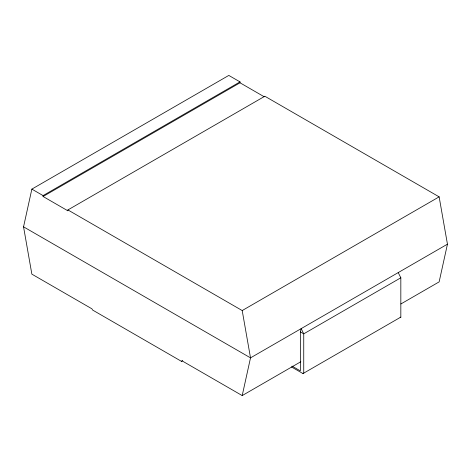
<?xml version="1.0" encoding="UTF-8"?>
<svg xmlns="http://www.w3.org/2000/svg" width="471" height="471" viewBox="0 0 471 471"><rect width="100%" height="100%" fill="white"/><g stroke="black" fill="none" stroke-linecap="round" stroke-linejoin="round"><path stroke-width="0.71" d="M300.834 361.728L242.2 395.581L182.183 360.927L181.429 361.322L92.634 310.059L91.886 308.793L31.863 274.146L23.55 226.828L31.863 189.118L228.8 75.419L240.01 81.895L240.01 82.796L43.079 196.495L43.079 195.595L240.01 81.895M242.2 395.581L250.519 357.866L242.2 310.554L67.912 209.931L67.912 210.831L43.079 196.495M67.912 209.931L264.843 96.231L439.137 196.854L447.45 244.172L439.137 281.882L400.898 303.96M292.085 366.12L300.351 370.895L300.351 331.884L301.175 328.623L303.742 333.839L303.742 373.144A1.077 0.618 60 0 1 302.983 373.58L291.449 366.921M242.2 310.554L439.137 196.854M181.429 361.322L182.707 360.586M447.45 244.172L250.519 357.866L23.55 226.828M398.219 272.597L400.827 277.79L303.742 333.839L300.351 331.884M302.983 373.58L400.827 317.095L400.827 277.79M240.01 82.796L264.207 96.767M31.863 189.118L43.079 195.595M400.827 317.095A1.077 0.618 60 0 1 400.162 317.584"/></g></svg>
